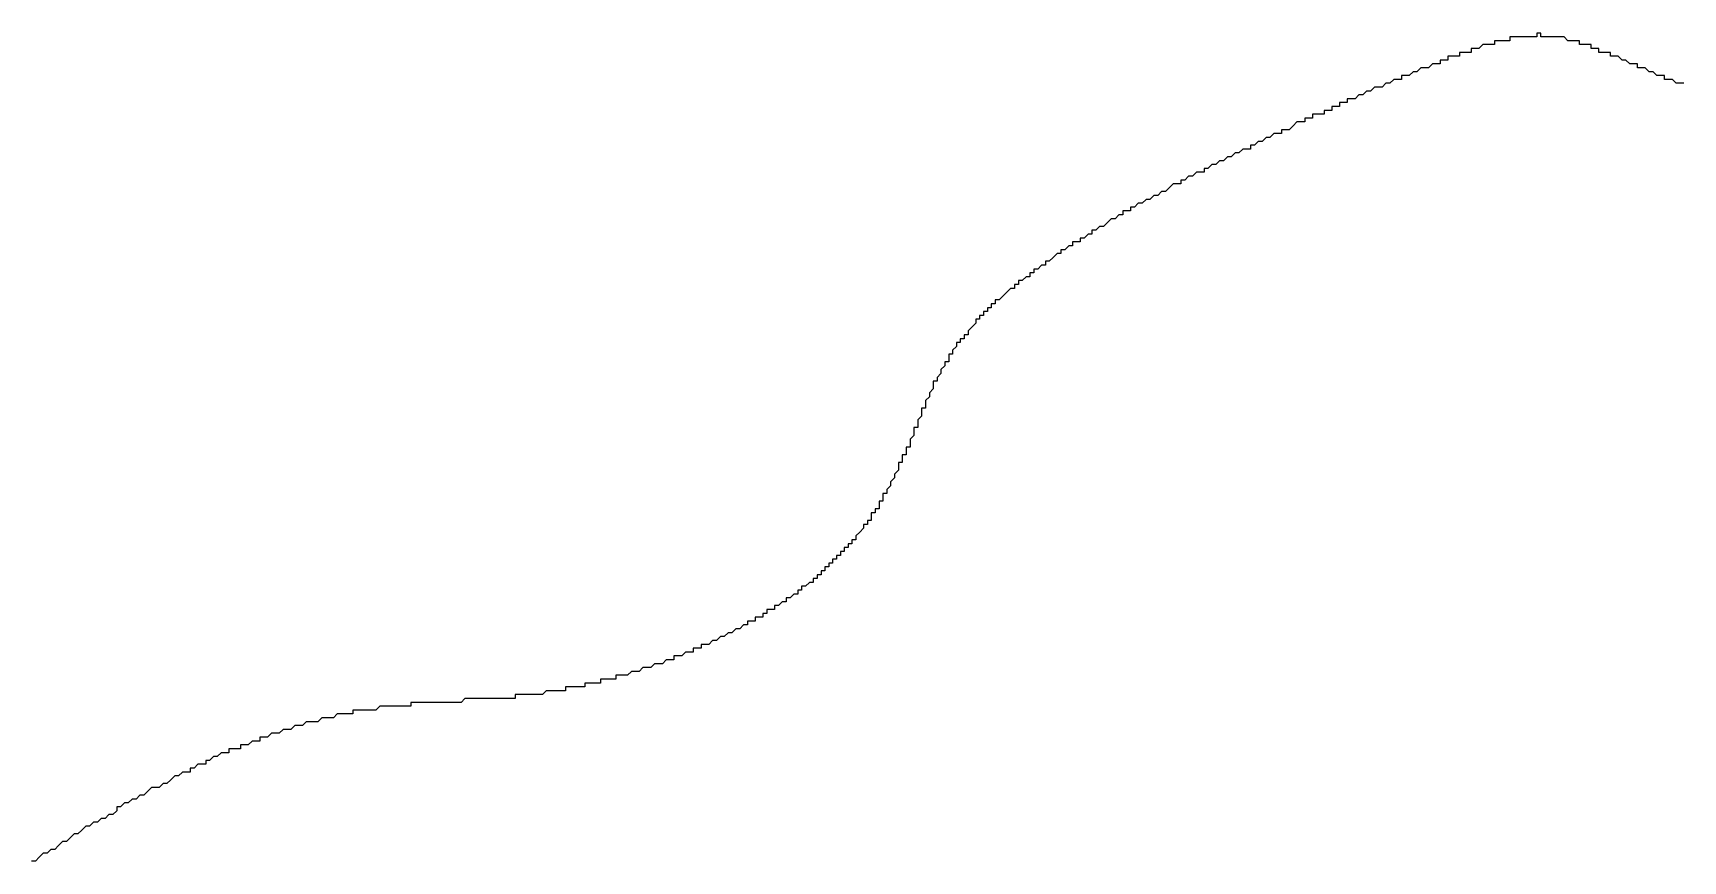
# Model space of a CAD drawing. Header units: millimetres. Extents: x 289 to 9778, y -894 to 6380.
# Drawn here: x 7127.703 to 7131.967, y 590.978 to 593.118 of the extents above; entities that cross this region are included whole.
import ezdxf

# ---------------------------------------------------------------- set-up
doc = ezdxf.new("R2010")
doc.units = ezdxf.units.MM

msp = doc.modelspace()

# ---------------------------------------------------------------- linework, layer by layer
msp.add_polyline3d([(7131.9697, 592.9875, 0), (7131.9597, 592.9875, 0), (7131.9597, 592.9875, 0), (7131.9497, 592.9875, 0), (7131.9497, 592.9875, 0), (7131.9397, 592.9975, 0), (7131.9397, 592.9975, 0), (7131.9297, 592.9975, 0), (7131.9297, 592.9975, 0), (7131.9197, 592.9975, 0), (7131.9197, 593.0075, 0), (7131.9197, 593.0075, 0), (7131.9097, 593.0075, 0), (7131.9097, 593.0075, 0), (7131.8997, 593.0075, 0), (7131.8997, 593.0075, 0), (7131.8897, 593.0175, 0), (7131.8897, 593.0175, 0), (7131.8897, 593.0175, 0), (7131.8797, 593.0175, 0), (7131.8797, 593.0175, 0), (7131.8697, 593.0275, 0), (7131.8697, 593.0275, 0), (7131.8597, 593.0275, 0), (7131.8597, 593.0275, 0), (7131.8597, 593.0275, 0), (7131.8497, 593.0275, 0), (7131.8497, 593.0375, 0), (7131.8397, 593.0375, 0), (7131.8397, 593.0375, 0), (7131.8397, 593.0375, 0), (7131.8297, 593.0375, 0), (7131.8297, 593.0375, 0), (7131.8197, 593.0475, 0), (7131.8197, 593.0475, 0), (7131.8197, 593.0475, 0), (7131.8097, 593.0475, 0), (7131.8097, 593.0475, 0), (7131.8097, 593.0475, 0), (7131.7997, 593.0575, 0), (7131.7997, 593.0575, 0), (7131.7997, 593.0575, 0), (7131.7897, 593.0575, 0), (7131.7897, 593.0575, 0), (7131.7797, 593.0575, 0), (7131.7797, 593.0575, 0), (7131.7797, 593.0675, 0), (7131.7697, 593.0675, 0), (7131.7697, 593.0675, 0), (7131.7697, 593.0675, 0), (7131.7597, 593.0675, 0), (7131.7597, 593.0675, 0), (7131.7597, 593.0675, 0), (7131.7497, 593.0675, 0), (7131.7497, 593.0775, 0), (7131.7497, 593.0775, 0), (7131.7397, 593.0775, 0), (7131.7397, 593.0775, 0), (7131.7397, 593.0775, 0), (7131.7397, 593.0775, 0), (7131.7297, 593.0775, 0), (7131.7297, 593.0775, 0), (7131.7297, 593.0875, 0), (7131.7197, 593.0875, 0), (7131.7197, 593.0875, 0), (7131.7197, 593.0875, 0), (7131.7097, 593.0875, 0), (7131.7097, 593.0875, 0), (7131.7097, 593.0875, 0), (7131.7097, 593.0875, 0), (7131.6997, 593.0875, 0), (7131.6997, 593.0875, 0), (7131.6997, 593.0975, 0), (7131.6997, 593.0975, 0), (7131.6897, 593.0975, 0), (7131.6897, 593.0975, 0), (7131.6897, 593.0975, 0), (7131.6897, 593.0975, 0), (7131.6797, 593.0975, 0), (7131.6797, 593.0975, 0), (7131.6797, 593.0975, 0), (7131.6797, 593.0975, 0), (7131.6697, 593.0975, 0), (7131.6697, 593.0975, 0), (7131.6697, 593.0975, 0), (7131.6697, 593.0975, 0), (7131.6597, 593.1075, 0), (7131.6597, 593.1075, 0), (7131.6597, 593.1075, 0), (7131.6597, 593.1075, 0), (7131.6597, 593.1075, 0), (7131.6497, 593.1075, 0), (7131.6497, 593.1075, 0), (7131.6497, 593.1075, 0), (7131.6497, 593.1075, 0), (7131.6497, 593.1075, 0), (7131.6397, 593.1075, 0), (7131.6397, 593.1075, 0), (7131.6397, 593.1075, 0), (7131.6397, 593.1075, 0), (7131.6397, 593.1075, 0), (7131.6297, 593.1075, 0), (7131.6297, 593.1075, 0), (7131.6297, 593.1075, 0), (7131.6297, 593.1075, 0), (7131.6297, 593.1075, 0), (7131.6297, 593.1075, 0), (7131.6197, 593.1075, 0), (7131.6197, 593.1075, 0), (7131.6197, 593.1075, 0), (7131.6197, 593.1075, 0), (7131.6197, 593.1075, 0), (7131.6097, 593.1075, 0), (7131.6097, 593.1075, 0), (7131.6097, 593.1075, 0), (7131.6097, 593.1075, 0), (7131.6097, 593.1075, 0), (7131.6097, 593.1075, 0), (7131.5997, 593.1075, 0), (7131.5997, 593.1175, 0), (7131.5997, 593.1175, 0), (7131.5997, 593.1175, 0), (7131.5997, 593.1175, 0), (7131.5997, 593.1175, 0), (7131.5897, 593.1175, 0), (7131.5897, 593.1075, 0), (7131.5897, 593.1075, 0), (7131.5897, 593.1075, 0), (7131.5897, 593.1075, 0), (7131.5797, 593.1075, 0), (7131.5797, 593.1075, 0), (7131.5797, 593.1075, 0), (7131.5797, 593.1075, 0), (7131.5797, 593.1075, 0), (7131.5697, 593.1075, 0), (7131.5697, 593.1075, 0), (7131.5697, 593.1075, 0), (7131.5697, 593.1075, 0), (7131.5697, 593.1075, 0), (7131.5597, 593.1075, 0), (7131.5597, 593.1075, 0), (7131.5597, 593.1075, 0), (7131.5597, 593.1075, 0), (7131.5597, 593.1075, 0), (7131.5497, 593.1075, 0), (7131.5497, 593.1075, 0), (7131.5497, 593.1075, 0), (7131.5497, 593.1075, 0), (7131.5397, 593.1075, 0), (7131.5397, 593.1075, 0), (7131.5397, 593.1075, 0), (7131.5397, 593.1075, 0), (7131.5297, 593.1075, 0), (7131.5297, 593.1075, 0), (7131.5297, 593.1075, 0), (7131.5297, 593.1075, 0), (7131.5197, 593.1075, 0), (7131.5197, 593.1075, 0), (7131.5197, 593.0975, 0), (7131.5197, 593.0975, 0), (7131.5097, 593.0975, 0), (7131.5097, 593.0975, 0), (7131.5097, 593.0975, 0), (7131.4997, 593.0975, 0), (7131.4997, 593.0975, 0), (7131.4997, 593.0975, 0), (7131.4897, 593.0975, 0), (7131.4897, 593.0975, 0), (7131.4897, 593.0975, 0), (7131.4897, 593.0975, 0), (7131.4797, 593.0975, 0), (7131.4797, 593.0875, 0), (7131.4797, 593.0875, 0), (7131.4697, 593.0875, 0), (7131.4697, 593.0875, 0), (7131.4697, 593.0875, 0), (7131.4597, 593.0875, 0), (7131.4597, 593.0875, 0), (7131.4497, 593.0875, 0), (7131.4497, 593.0875, 0), (7131.4497, 593.0875, 0), (7131.4397, 593.0775, 0), (7131.4397, 593.0775, 0), (7131.4397, 593.0775, 0), (7131.4297, 593.0775, 0), (7131.4297, 593.0775, 0), (7131.4197, 593.0775, 0), (7131.4197, 593.0775, 0), (7131.4197, 593.0675, 0), (7131.4097, 593.0675, 0), (7131.4097, 593.0675, 0), (7131.3997, 593.0675, 0), (7131.3997, 593.0675, 0), (7131.3997, 593.0675, 0), (7131.3897, 593.0675, 0), (7131.3897, 593.0575, 0), (7131.3797, 593.0575, 0), (7131.3797, 593.0575, 0), (7131.3697, 593.0575, 0), (7131.3697, 593.0575, 0), (7131.3597, 593.0575, 0), (7131.3597, 593.0475, 0), (7131.3597, 593.0475, 0), (7131.3497, 593.0475, 0), (7131.3497, 593.0475, 0), (7131.3397, 593.0475, 0), (7131.3397, 593.0375, 0), (7131.3297, 593.0375, 0), (7131.3297, 593.0375, 0), (7131.3197, 593.0375, 0), (7131.3197, 593.0375, 0), (7131.3097, 593.0275, 0), (7131.2997, 593.0275, 0), (7131.2997, 593.0275, 0), (7131.2897, 593.0275, 0), (7131.2897, 593.0275, 0), (7131.2797, 593.0175, 0), (7131.2797, 593.0175, 0), (7131.2697, 593.0175, 0), (7131.2697, 593.0175, 0), (7131.2597, 593.0075, 0), (7131.2597, 593.0075, 0), (7131.2497, 593.0075, 0), (7131.2397, 593.0075, 0), (7131.2397, 592.9975, 0), (7131.2297, 592.9975, 0), (7131.2297, 592.9975, 0), (7131.2197, 592.9975, 0), (7131.2097, 592.9875, 0), (7131.2097, 592.9875, 0), (7131.1997, 592.9875, 0), (7131.1997, 592.9875, 0), (7131.1897, 592.9775, 0), (7131.1797, 592.9775, 0), (7131.1797, 592.9775, 0), (7131.1697, 592.9775, 0), (7131.1597, 592.9675, 0), (7131.1597, 592.9675, 0), (7131.1497, 592.9675, 0), (7131.1397, 592.9575, 0), (7131.1397, 592.9575, 0), (7131.1297, 592.9575, 0), (7131.1297, 592.9575, 0), (7131.1197, 592.9475, 0), (7131.1097, 592.9475, 0), (7131.0997, 592.9475, 0), (7131.0997, 592.9375, 0), (7131.0897, 592.9375, 0), (7131.0797, 592.9375, 0), (7131.0797, 592.9275, 0), (7131.0697, 592.9275, 0), (7131.0597, 592.9275, 0), (7131.0597, 592.9175, 0), (7131.0497, 592.9175, 0), (7131.0397, 592.9175, 0), (7131.0397, 592.9075, 0), (7131.0297, 592.9075, 0), (7131.0197, 592.9075, 0), (7131.0097, 592.9075, 0), (7131.0097, 592.8975, 0), (7130.9997, 592.8975, 0), (7130.9897, 592.8975, 0), (7130.9897, 592.8875, 0), (7130.9797, 592.8875, 0), (7130.9697, 592.8875, 0), (7130.9597, 592.8775, 0), (7130.9597, 592.8775, 0), (7130.9497, 592.8675, 0), (7130.9397, 592.8675, 0), (7130.9297, 592.8675, 0), (7130.9297, 592.8575, 0), (7130.9197, 592.8575, 0), (7130.9097, 592.8575, 0), (7130.8997, 592.8475, 0), (7130.8997, 592.8475, 0), (7130.8897, 592.8475, 0), (7130.8797, 592.8375, 0), (7130.8797, 592.8375, 0), (7130.8697, 592.8375, 0), (7130.8597, 592.8275, 0), (7130.8497, 592.8275, 0), (7130.8497, 592.8175, 0), (7130.8397, 592.8175, 0), (7130.8297, 592.8175, 0), (7130.8197, 592.8075, 0), (7130.8197, 592.8075, 0), (7130.8097, 592.8075, 0), (7130.7997, 592.7975, 0), (7130.7897, 592.7975, 0), (7130.7897, 592.7975, 0), (7130.7797, 592.7875, 0), (7130.7697, 592.7875, 0), (7130.7597, 592.7775, 0), (7130.7597, 592.7775, 0), (7130.7497, 592.7775, 0), (7130.7397, 592.7675, 0), (7130.7297, 592.7675, 0), (7130.7297, 592.7575, 0), (7130.7197, 592.7575, 0), (7130.7097, 592.7575, 0), (7130.6997, 592.7475, 0), (7130.6997, 592.7475, 0), (7130.6897, 592.7475, 0), (7130.6797, 592.7375, 0), (7130.6697, 592.7375, 0), (7130.6697, 592.7275, 0), (7130.6597, 592.7275, 0), (7130.6497, 592.7275, 0), (7130.6397, 592.7175, 0), (7130.6397, 592.7175, 0), (7130.6297, 592.7075, 0), (7130.6197, 592.7075, 0), (7130.6197, 592.7075, 0), (7130.6097, 592.6975, 0), (7130.5997, 592.6975, 0), (7130.5897, 592.6875, 0), (7130.5897, 592.6875, 0), (7130.5797, 592.6875, 0), (7130.5697, 592.6775, 0), (7130.5697, 592.6775, 0), (7130.5597, 592.6775, 0), (7130.5497, 592.6675, 0), (7130.5397, 592.6675, 0), (7130.5397, 592.6575, 0), (7130.5297, 592.6575, 0), (7130.5197, 592.6575, 0), (7130.5197, 592.6475, 0), (7130.5097, 592.6475, 0), (7130.4997, 592.6375, 0), (7130.4997, 592.6375, 0), (7130.4897, 592.6375, 0), (7130.4797, 592.6275, 0), (7130.4797, 592.6275, 0), (7130.4697, 592.6175, 0), (7130.4597, 592.6175, 0), (7130.4597, 592.6175, 0), (7130.4497, 592.6075, 0), (7130.4397, 592.6075, 0), (7130.4397, 592.5975, 0), (7130.4297, 592.5975, 0), (7130.4297, 592.5975, 0), (7130.4197, 592.5875, 0), (7130.4097, 592.5875, 0), (7130.4097, 592.5775, 0), (7130.3997, 592.5775, 0), (7130.3897, 592.5775, 0), (7130.3897, 592.5675, 0), (7130.3797, 592.5675, 0), (7130.3797, 592.5675, 0), (7130.3697, 592.5575, 0), (7130.3597, 592.5575, 0), (7130.3597, 592.5475, 0), (7130.3497, 592.5475, 0), (7130.3497, 592.5475, 0), (7130.3397, 592.5375, 0), (7130.3397, 592.5375, 0), (7130.3297, 592.5275, 0), (7130.3297, 592.5275, 0), (7130.3197, 592.5275, 0), (7130.3197, 592.5175, 0), (7130.3097, 592.5175, 0), (7130.3097, 592.5175, 0), (7130.2997, 592.5075, 0), (7130.2997, 592.5075, 0), (7130.2897, 592.5075, 0), (7130.2897, 592.4975, 0), (7130.2797, 592.4975, 0), (7130.2797, 592.4875, 0), (7130.2697, 592.4875, 0), (7130.2697, 592.4875, 0), (7130.2597, 592.4775, 0), (7130.2597, 592.4775, 0), (7130.2497, 592.4775, 0), (7130.2497, 592.4675, 0), (7130.2497, 592.4675, 0), (7130.2397, 592.4675, 0), (7130.2397, 592.4575, 0), (7130.2297, 592.4575, 0), (7130.2297, 592.4575, 0), (7130.2197, 592.4475, 0), (7130.2197, 592.4475, 0), (7130.2197, 592.4475, 0), (7130.2097, 592.4375, 0), (7130.2097, 592.4375, 0), (7130.2097, 592.4375, 0), (7130.1997, 592.4275, 0), (7130.1997, 592.4275, 0), (7130.1897, 592.4275, 0), (7130.1897, 592.4175, 0), (7130.1897, 592.4175, 0), (7130.1797, 592.4175, 0), (7130.1797, 592.4075, 0), (7130.1797, 592.4075, 0), (7130.1697, 592.4075, 0), (7130.1697, 592.3975, 0), (7130.1697, 592.3975, 0), (7130.1597, 592.3975, 0), (7130.1597, 592.3875, 0), (7130.1597, 592.3875, 0), (7130.1597, 592.3875, 0), (7130.1497, 592.3875, 0), (7130.1497, 592.3775, 0), (7130.1497, 592.3775, 0), (7130.1397, 592.3775, 0), (7130.1397, 592.3675, 0), (7130.1397, 592.3675, 0), (7130.1397, 592.3675, 0), (7130.1297, 592.3575, 0), (7130.1297, 592.3575, 0), (7130.1297, 592.3575, 0), (7130.1197, 592.3475, 0), (7130.1197, 592.3475, 0), (7130.1197, 592.3475, 0), (7130.1197, 592.3475, 0), (7130.1197, 592.3375, 0), (7130.1097, 592.3375, 0), (7130.1097, 592.3375, 0), (7130.1097, 592.3275, 0), (7130.1097, 592.3275, 0), (7130.0997, 592.3275, 0), (7130.0997, 592.3275, 0), (7130.0997, 592.3175, 0), (7130.0997, 592.3175, 0), (7130.0897, 592.3175, 0), (7130.0897, 592.3075, 0), (7130.0897, 592.3075, 0), (7130.0897, 592.3075, 0), (7130.0897, 592.3075, 0), (7130.0797, 592.2975, 0), (7130.0797, 592.2975, 0), (7130.0797, 592.2975, 0), (7130.0797, 592.2875, 0), (7130.0797, 592.2875, 0), (7130.0797, 592.2875, 0), (7130.0697, 592.2875, 0), (7130.0697, 592.2775, 0), (7130.0697, 592.2775, 0), (7130.0697, 592.2775, 0), (7130.0697, 592.2775, 0), (7130.0697, 592.2675, 0), (7130.0597, 592.2675, 0), (7130.0597, 592.2675, 0), (7130.0597, 592.2575, 0), (7130.0597, 592.2575, 0), (7130.0597, 592.2575, 0), (7130.0597, 592.2575, 0), (7130.0497, 592.2475, 0), (7130.0497, 592.2475, 0), (7130.0497, 592.2475, 0), (7130.0497, 592.2475, 0), (7130.0497, 592.2375, 0), (7130.0497, 592.2375, 0), (7130.0497, 592.2375, 0), (7130.0397, 592.2275, 0), (7130.0397, 592.2275, 0), (7130.0397, 592.2275, 0), (7130.0397, 592.2275, 0), (7130.0397, 592.2175, 0), (7130.0397, 592.2175, 0), (7130.0397, 592.2175, 0), (7130.0297, 592.2175, 0), (7130.0297, 592.2075, 0), (7130.0297, 592.2075, 0), (7130.0297, 592.2075, 0), (7130.0297, 592.2075, 0), (7130.0297, 592.1975, 0), (7130.0297, 592.1975, 0), (7130.0297, 592.1975, 0), (7130.0197, 592.1875, 0), (7130.0197, 592.1875, 0), (7130.0197, 592.1875, 0), (7130.0197, 592.1875, 0), (7130.0197, 592.1775, 0), (7130.0197, 592.1775, 0), (7130.0197, 592.1775, 0), (7130.0197, 592.1775, 0), (7130.0097, 592.1675, 0), (7130.0097, 592.1675, 0), (7130.0097, 592.1675, 0), (7130.0097, 592.1575, 0), (7130.0097, 592.1575, 0), (7130.0097, 592.1575, 0), (7130.0097, 592.1575, 0), (7130.0097, 592.1475, 0), (7129.9997, 592.1475, 0), (7129.9997, 592.1475, 0), (7129.9997, 592.1375, 0), (7129.9997, 592.1375, 0), (7129.9997, 592.1375, 0), (7129.9997, 592.1375, 0), (7129.9997, 592.1275, 0), (7129.9997, 592.1275, 0), (7129.9997, 592.1275, 0), (7129.9897, 592.1175, 0), (7129.9897, 592.1175, 0), (7129.9897, 592.1175, 0), (7129.9897, 592.1175, 0), (7129.9897, 592.1075, 0), (7129.9897, 592.1075, 0), (7129.9897, 592.1075, 0), (7129.9897, 592.0975, 0), (7129.9897, 592.0975, 0), (7129.9797, 592.0975, 0), (7129.9797, 592.0975, 0), (7129.9797, 592.0875, 0), (7129.9797, 592.0875, 0), (7129.9797, 592.0875, 0), (7129.9797, 592.0775, 0), (7129.9797, 592.0775, 0), (7129.9797, 592.0775, 0), (7129.9697, 592.0675, 0), (7129.9697, 592.0675, 0), (7129.9697, 592.0675, 0), (7129.9697, 592.0575, 0), (7129.9697, 592.0575, 0), (7129.9697, 592.0575, 0), (7129.9697, 592.0575, 0), (7129.9697, 592.0475, 0), (7129.9597, 592.0475, 0), (7129.9597, 592.0475, 0), (7129.9597, 592.0375, 0), (7129.9597, 592.0375, 0), (7129.9597, 592.0375, 0), (7129.9597, 592.0275, 0), (7129.9597, 592.0275, 0), (7129.9497, 592.0275, 0), (7129.9497, 592.0175, 0), (7129.9497, 592.0175, 0), (7129.9497, 592.0175, 0), (7129.9497, 592.0075, 0), (7129.9497, 592.0075, 0), (7129.9497, 592.0075, 0), (7129.9397, 592.0075, 0), (7129.9397, 591.9975, 0), (7129.9397, 591.9975, 0), (7129.9397, 591.9975, 0), (7129.9397, 591.9875, 0), (7129.9397, 591.9875, 0), (7129.9397, 591.9875, 0), (7129.9297, 591.9775, 0), (7129.9297, 591.9775, 0), (7129.9297, 591.9775, 0), (7129.9297, 591.9675, 0), (7129.9297, 591.9675, 0), (7129.9297, 591.9675, 0), (7129.9297, 591.9675, 0), (7129.9197, 591.9575, 0), (7129.9197, 591.9575, 0), (7129.9197, 591.9575, 0), (7129.9197, 591.9475, 0), (7129.9197, 591.9475, 0), (7129.9197, 591.9475, 0), (7129.9097, 591.9375, 0), (7129.9097, 591.9375, 0), (7129.9097, 591.9375, 0), (7129.9097, 591.9275, 0), (7129.9097, 591.9275, 0), (7129.9097, 591.9275, 0), (7129.8997, 591.9275, 0), (7129.8997, 591.9175, 0), (7129.8997, 591.9175, 0), (7129.8997, 591.9175, 0), (7129.8997, 591.9075, 0), (7129.8897, 591.9075, 0), (7129.8897, 591.9075, 0), (7129.8897, 591.8975, 0), (7129.8897, 591.8975, 0), (7129.8897, 591.8975, 0), (7129.8897, 591.8875, 0), (7129.8797, 591.8875, 0), (7129.8797, 591.8875, 0), (7129.8797, 591.8875, 0), (7129.8797, 591.8775, 0), (7129.8797, 591.8775, 0), (7129.8697, 591.8775, 0), (7129.8697, 591.8675, 0), (7129.8697, 591.8675, 0), (7129.8697, 591.8675, 0), (7129.8697, 591.8575, 0), (7129.8597, 591.8575, 0), (7129.8597, 591.8575, 0), (7129.8597, 591.8575, 0), (7129.8597, 591.8475, 0), (7129.8497, 591.8475, 0), (7129.8497, 591.8475, 0), (7129.8497, 591.8375, 0), (7129.8497, 591.8375, 0), (7129.8497, 591.8375, 0), (7129.8397, 591.8275, 0), (7129.8397, 591.8275, 0), (7129.8397, 591.8275, 0), (7129.8397, 591.8275, 0), (7129.8297, 591.8175, 0), (7129.8297, 591.8175, 0), (7129.8297, 591.8175, 0), (7129.8297, 591.8075, 0), (7129.8197, 591.8075, 0), (7129.8197, 591.8075, 0), (7129.8197, 591.8075, 0), (7129.8197, 591.7975, 0), (7129.8097, 591.7975, 0), (7129.8097, 591.7975, 0), (7129.8097, 591.7875, 0), (7129.8097, 591.7875, 0), (7129.7997, 591.7875, 0), (7129.7997, 591.7875, 0), (7129.7997, 591.7775, 0), (7129.7997, 591.7775, 0), (7129.7897, 591.7775, 0), (7129.7897, 591.7675, 0), (7129.7897, 591.7675, 0), (7129.7897, 591.7675, 0), (7129.7797, 591.7675, 0), (7129.7797, 591.7575, 0), (7129.7797, 591.7575, 0), (7129.7797, 591.7575, 0), (7129.7697, 591.7575, 0), (7129.7697, 591.7475, 0), (7129.7697, 591.7475, 0), (7129.7597, 591.7475, 0), (7129.7597, 591.7375, 0), (7129.7597, 591.7375, 0), (7129.7597, 591.7375, 0), (7129.7497, 591.7375, 0), (7129.7497, 591.7275, 0), (7129.7497, 591.7275, 0), (7129.7397, 591.7275, 0), (7129.7397, 591.7275, 0), (7129.7397, 591.7175, 0), (7129.7297, 591.7175, 0), (7129.7297, 591.7175, 0), (7129.7297, 591.7075, 0), (7129.7297, 591.7075, 0), (7129.7197, 591.7075, 0), (7129.7197, 591.7075, 0), (7129.7197, 591.6975, 0), (7129.7097, 591.6975, 0), (7129.7097, 591.6975, 0), (7129.7097, 591.6975, 0), (7129.6997, 591.6875, 0), (7129.6997, 591.6875, 0), (7129.6997, 591.6875, 0), (7129.6897, 591.6875, 0), (7129.6897, 591.6775, 0), (7129.6897, 591.6775, 0), (7129.6797, 591.6775, 0), (7129.6797, 591.6775, 0), (7129.6797, 591.6675, 0), (7129.6697, 591.6675, 0), (7129.6697, 591.6675, 0), (7129.6697, 591.6675, 0), (7129.6597, 591.6575, 0), (7129.6597, 591.6575, 0), (7129.6597, 591.6575, 0), (7129.6497, 591.6575, 0), (7129.6497, 591.6475, 0), (7129.6497, 591.6475, 0), (7129.6397, 591.6475, 0), (7129.6397, 591.6475, 0), (7129.6297, 591.6375, 0), (7129.6297, 591.6375, 0), (7129.6297, 591.6375, 0), (7129.6197, 591.6375, 0), (7129.6197, 591.6375, 0), (7129.6197, 591.6275, 0), (7129.6097, 591.6275, 0), (7129.6097, 591.6275, 0), (7129.5997, 591.6275, 0), (7129.5997, 591.6175, 0), (7129.5997, 591.6175, 0), (7129.5897, 591.6175, 0), (7129.5897, 591.6175, 0), (7129.5897, 591.6075, 0), (7129.5797, 591.6075, 0), (7129.5797, 591.6075, 0), (7129.5697, 591.6075, 0), (7129.5697, 591.6075, 0), (7129.5697, 591.5975, 0), (7129.5597, 591.5975, 0), (7129.5597, 591.5975, 0), (7129.5497, 591.5975, 0), (7129.5497, 591.5875, 0), (7129.5497, 591.5875, 0), (7129.5397, 591.5875, 0), (7129.5397, 591.5875, 0), (7129.5297, 591.5775, 0), (7129.5297, 591.5775, 0), (7129.5297, 591.5775, 0), (7129.5197, 591.5775, 0), (7129.5197, 591.5775, 0), (7129.5097, 591.5675, 0), (7129.5097, 591.5675, 0), (7129.4997, 591.5675, 0), (7129.4997, 591.5675, 0), (7129.4997, 591.5675, 0), (7129.4897, 591.5575, 0), (7129.4897, 591.5575, 0), (7129.4797, 591.5575, 0), (7129.4797, 591.5575, 0), (7129.4697, 591.5475, 0), (7129.4697, 591.5475, 0), (7129.4697, 591.5475, 0), (7129.4597, 591.5475, 0), (7129.4597, 591.5475, 0), (7129.4497, 591.5375, 0), (7129.4497, 591.5375, 0), (7129.4397, 591.5375, 0), (7129.4397, 591.5375, 0), (7129.4297, 591.5375, 0), (7129.4297, 591.5275, 0), (7129.4297, 591.5275, 0), (7129.4197, 591.5275, 0), (7129.4197, 591.5275, 0), (7129.4097, 591.5275, 0), (7129.4097, 591.5175, 0), (7129.3997, 591.5175, 0), (7129.3997, 591.5175, 0), (7129.3897, 591.5175, 0), (7129.3897, 591.5175, 0), (7129.3797, 591.5075, 0), (7129.3797, 591.5075, 0), (7129.3697, 591.5075, 0), (7129.3697, 591.5075, 0), (7129.3697, 591.5075, 0), (7129.3597, 591.5075, 0), (7129.3597, 591.4975, 0), (7129.3497, 591.4975, 0), (7129.3497, 591.4975, 0), (7129.3397, 591.4975, 0), (7129.3397, 591.4975, 0), (7129.3297, 591.4875, 0), (7129.3297, 591.4875, 0), (7129.3197, 591.4875, 0), (7129.3197, 591.4875, 0), (7129.3097, 591.4875, 0), (7129.3097, 591.4875, 0), (7129.2997, 591.4775, 0), (7129.2997, 591.4775, 0), (7129.2897, 591.4775, 0), (7129.2897, 591.4775, 0), (7129.2797, 591.4775, 0), (7129.2797, 591.4775, 0), (7129.2697, 591.4675, 0), (7129.2697, 591.4675, 0), (7129.2597, 591.4675, 0), (7129.2597, 591.4675, 0), (7129.2497, 591.4675, 0), (7129.2497, 591.4675, 0), (7129.2397, 591.4575, 0), (7129.2397, 591.4575, 0), (7129.2297, 591.4575, 0), (7129.2297, 591.4575, 0), (7129.2197, 591.4575, 0), (7129.2197, 591.4575, 0), (7129.2097, 591.4575, 0), (7129.2097, 591.4475, 0), (7129.1997, 591.4475, 0), (7129.1997, 591.4475, 0), (7129.1897, 591.4475, 0), (7129.1897, 591.4475, 0), (7129.1797, 591.4475, 0), (7129.1697, 591.4475, 0), (7129.1697, 591.4375, 0), (7129.1597, 591.4375, 0), (7129.1597, 591.4375, 0), (7129.1497, 591.4375, 0), (7129.1497, 591.4375, 0), (7129.1397, 591.4375, 0), (7129.1397, 591.4375, 0), (7129.1297, 591.4375, 0), (7129.1297, 591.4275, 0), (7129.1197, 591.4275, 0), (7129.1197, 591.4275, 0), (7129.1097, 591.4275, 0), (7129.1097, 591.4275, 0), (7129.0997, 591.4275, 0), (7129.0897, 591.4275, 0), (7129.0897, 591.4275, 0), (7129.0797, 591.4275, 0), (7129.0797, 591.4175, 0), (7129.0697, 591.4175, 0), (7129.0697, 591.4175, 0), (7129.0597, 591.4175, 0), (7129.0597, 591.4175, 0), (7129.0497, 591.4175, 0), (7129.0497, 591.4175, 0), (7129.0397, 591.4175, 0), (7129.0297, 591.4175, 0), (7129.0297, 591.4175, 0), (7129.0197, 591.4075, 0), (7129.0197, 591.4075, 0), (7129.0097, 591.4075, 0), (7129.0097, 591.4075, 0), (7128.9997, 591.4075, 0), (7128.9997, 591.4075, 0), (7128.9897, 591.4075, 0), (7128.9797, 591.4075, 0), (7128.9797, 591.4075, 0), (7128.9697, 591.4075, 0), (7128.9697, 591.4075, 0), (7128.9597, 591.4075, 0), (7128.9597, 591.4075, 0), (7128.9497, 591.4075, 0), (7128.9497, 591.3975, 0), (7128.9397, 591.3975, 0), (7128.9297, 591.3975, 0), (7128.9297, 591.3975, 0), (7128.9197, 591.3975, 0), (7128.9197, 591.3975, 0), (7128.9097, 591.3975, 0), (7128.9097, 591.3975, 0), (7128.8997, 591.3975, 0), (7128.8997, 591.3975, 0), (7128.8897, 591.3975, 0), (7128.8897, 591.3975, 0), (7128.8797, 591.3975, 0), (7128.8797, 591.3975, 0), (7128.8697, 591.3975, 0), (7128.8697, 591.3975, 0), (7128.8597, 591.3975, 0), (7128.8597, 591.3975, 0), (7128.8497, 591.3975, 0), (7128.8397, 591.3975, 0), (7128.8397, 591.3975, 0), (7128.8297, 591.3975, 0), (7128.8297, 591.3975, 0), (7128.8197, 591.3975, 0), (7128.8197, 591.3975, 0), (7128.8097, 591.3875, 0), (7128.8097, 591.3875, 0), (7128.7997, 591.3875, 0), (7128.7997, 591.3875, 0), (7128.7897, 591.3875, 0), (7128.7897, 591.3875, 0), (7128.7797, 591.3875, 0), (7128.7797, 591.3875, 0), (7128.7697, 591.3875, 0), (7128.7697, 591.3875, 0), (7128.7597, 591.3875, 0), (7128.7597, 591.3875, 0), (7128.7497, 591.3875, 0), (7128.7497, 591.3875, 0), (7128.7397, 591.3875, 0), (7128.7397, 591.3875, 0), (7128.7297, 591.3875, 0), (7128.7297, 591.3875, 0), (7128.7197, 591.3875, 0), (7128.7197, 591.3875, 0), (7128.7097, 591.3875, 0), (7128.7097, 591.3875, 0), (7128.6997, 591.3875, 0), (7128.6997, 591.3875, 0), (7128.6897, 591.3875, 0), (7128.6897, 591.3875, 0), (7128.6797, 591.3875, 0), (7128.6797, 591.3775, 0), (7128.6697, 591.3775, 0), (7128.6697, 591.3775, 0), (7128.6597, 591.3775, 0), (7128.6497, 591.3775, 0), (7128.6497, 591.3775, 0), (7128.6397, 591.3775, 0), (7128.6397, 591.3775, 0), (7128.6297, 591.3775, 0), (7128.6297, 591.3775, 0), (7128.6197, 591.3775, 0), (7128.6197, 591.3775, 0), (7128.6097, 591.3775, 0), (7128.6097, 591.3775, 0), (7128.5997, 591.3775, 0), (7128.5997, 591.3775, 0), (7128.5897, 591.3675, 0), (7128.5897, 591.3675, 0), (7128.5797, 591.3675, 0), (7128.5797, 591.3675, 0), (7128.5697, 591.3675, 0), (7128.5697, 591.3675, 0), (7128.5597, 591.3675, 0), (7128.5497, 591.3675, 0), (7128.5497, 591.3675, 0), (7128.5397, 591.3675, 0), (7128.5397, 591.3675, 0), (7128.5297, 591.3675, 0), (7128.5297, 591.3575, 0), (7128.5197, 591.3575, 0), (7128.5197, 591.3575, 0), (7128.5097, 591.3575, 0), (7128.4997, 591.3575, 0), (7128.4997, 591.3575, 0), (7128.4897, 591.3575, 0), (7128.4897, 591.3575, 0), (7128.4797, 591.3475, 0), (7128.4797, 591.3475, 0), (7128.4697, 591.3475, 0), (7128.4597, 591.3475, 0), (7128.4597, 591.3475, 0), (7128.4497, 591.3475, 0), (7128.4497, 591.3475, 0), (7128.4397, 591.3375, 0), (7128.4297, 591.3375, 0), (7128.4297, 591.3375, 0), (7128.4197, 591.3375, 0), (7128.4197, 591.3375, 0), (7128.4097, 591.3375, 0), (7128.3997, 591.3275, 0), (7128.3997, 591.3275, 0), (7128.3897, 591.3275, 0), (7128.3897, 591.3275, 0), (7128.3797, 591.3275, 0), (7128.3697, 591.3175, 0), (7128.3697, 591.3175, 0), (7128.3597, 591.3175, 0), (7128.3497, 591.3175, 0), (7128.3497, 591.3175, 0), (7128.3397, 591.3075, 0), (7128.3297, 591.3075, 0), (7128.3297, 591.3075, 0), (7128.3197, 591.3075, 0), (7128.3097, 591.2975, 0), (7128.3097, 591.2975, 0), (7128.2997, 591.2975, 0), (7128.2897, 591.2975, 0), (7128.2897, 591.2875, 0), (7128.2797, 591.2875, 0), (7128.2697, 591.2875, 0), (7128.2697, 591.2875, 0), (7128.2597, 591.2775, 0), (7128.2497, 591.2775, 0), (7128.2397, 591.2775, 0), (7128.2397, 591.2675, 0), (7128.2297, 591.2675, 0), (7128.2197, 591.2675, 0), (7128.2097, 591.2675, 0), (7128.2097, 591.2575, 0), (7128.1997, 591.2575, 0), (7128.1897, 591.2575, 0), (7128.1797, 591.2475, 0), (7128.1797, 591.2475, 0), (7128.1697, 591.2475, 0), (7128.1597, 591.2375, 0), (7128.1497, 591.2375, 0), (7128.1497, 591.2275, 0), (7128.1397, 591.2275, 0), (7128.1297, 591.2275, 0), (7128.1197, 591.2175, 0), (7128.1097, 591.2175, 0), (7128.1097, 591.2075, 0), (7128.0997, 591.2075, 0), (7128.0897, 591.2075, 0), (7128.0797, 591.1975, 0), (7128.0697, 591.1975, 0), (7128.0597, 591.1875, 0), (7128.0597, 591.1875, 0), (7128.0497, 591.1775, 0), (7128.0397, 591.1775, 0), (7128.0297, 591.1675, 0), (7128.0197, 591.1675, 0), (7128.0097, 591.1675, 0), (7127.9997, 591.1575, 0), (7127.9997, 591.1575, 0), (7127.9897, 591.1475, 0), (7127.9797, 591.1475, 0), (7127.9697, 591.1375, 0), (7127.9597, 591.1375, 0), (7127.9497, 591.1275, 0), (7127.9397, 591.1275, 0), (7127.9297, 591.1175, 0), (7127.9197, 591.1175, 0), (7127.9197, 591.1075, 0), (7127.9097, 591.0975, 0), (7127.8997, 591.0975, 0), (7127.8897, 591.0875, 0), (7127.8797, 591.0875, 0), (7127.8697, 591.0775, 0), (7127.8597, 591.0775, 0), (7127.8497, 591.0675, 0), (7127.8397, 591.0675, 0), (7127.8297, 591.0575, 0), (7127.8197, 591.0475, 0), (7127.8097, 591.0475, 0), (7127.7997, 591.0375, 0), (7127.7997, 591.0375, 0), (7127.7897, 591.0275, 0), (7127.7797, 591.0275, 0), (7127.7697, 591.0175, 0), (7127.7597, 591.0075, 0), (7127.7497, 591.0075, 0), (7127.7397, 590.9975, 0), (7127.7297, 590.9975, 0), (7127.7197, 590.9875, 0), (7127.7097, 590.9775, 0), (7127.6997, 590.9775, 0)])

doc.saveas('drawing.dxf')
